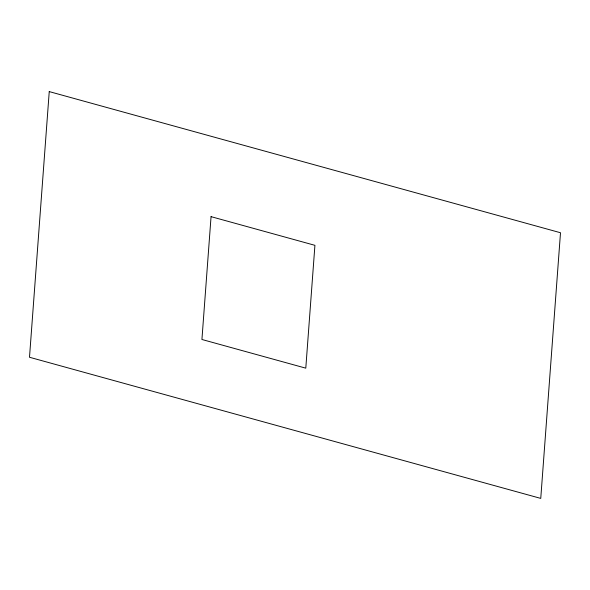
<?xml version="1.0" encoding="UTF-8"?>
<svg xmlns="http://www.w3.org/2000/svg" width="590" height="590" viewBox="0 0 590 590"><rect width="100%" height="100%" fill="white"/><g stroke="black" fill="none" stroke-linecap="round" stroke-linejoin="round"><path stroke-width="0.89" d="M49.243 91.598L29.5 357.26L540.757 498.402L560.5 232.74L49.243 91.598M211.058 216.655L201.928 339.486L305.79 368.16L314.92 245.329L211.058 216.655"/></g></svg>
